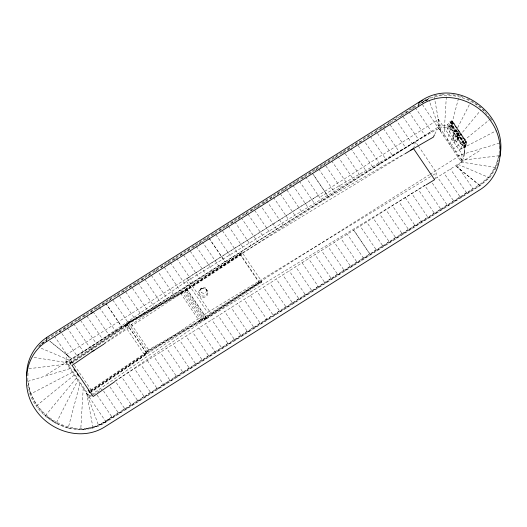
<?xml version="1.0" encoding="UTF-8"?>
<svg xmlns="http://www.w3.org/2000/svg" width="527" height="527" viewBox="0 0 527 527"><rect width="100%" height="100%" fill="white"/><g stroke="black" fill="none" stroke-linecap="round" stroke-linejoin="round"><path stroke-width="0.4" stroke-dasharray="2.63 1.98" d="M30.698 394.012L27.766 381.383L28.069 371.878M499.346 146.295L499.089 155.728L460.328 160.485M83.213 388.182L80.769 429.531C92.166 428.965 103.437 424.637 111.75 416.712L105.874 421.705L65.789 362.451L33.306 357.326M443.978 136.355L446.329 96.639M435.579 178.403L461.408 162.079C471.619 146.256 456.026 124.444 437.878 127.343L65.783 362.517L66.402 354.645L317.748 195.78M453.18 138.944L453.233 138.285A2.615 2.53 4.5 0 1 456.962 136.559L457.97 137.435L458.398 138.673A2.615 2.53 4.5 0 1 455.262 141.282L454.617 141.065A2.615 2.53 4.5 0 1 453.18 138.944L453.648 132.969A2.615 2.53 4.5 0 1 456.053 130.966C457.923 130.795 459.472 132.956 458.543 134.635A2.615 2.53 4.5 0 1 455.677 135.966L455.038 135.749A2.615 2.53 4.5 0 1 453.602 133.627L453.648 132.969M92.541 395.151L89.32 397.187L89.406 396.047L65.875 361.311M105.874 421.705L98.516 425.276L86.698 393.399L89.32 397.187M147.343 360.58L163.91 384.96L169.78 380.033M163.324 384.176L157.461 389.038L140.9 364.585M173.508 294.501L157.988 271.51M198.929 327.978L215.497 352.359L221.36 347.431M214.911 351.575L209.048 356.436L192.487 331.984M250.509 295.377L267.077 319.757L272.946 314.83M266.491 318.973L260.628 323.835L244.067 299.382M276.682 229.225L260.694 205.629M302.096 262.775L318.664 287.156L324.533 282.228M318.077 286.365L312.215 291.233L295.654 266.781M379.848 164.022L363.861 140.426M405.263 197.566L421.831 221.953L427.7 217.019M421.31 102.963L428.682 99.26L429.518 101.606M418.53 104.715L423.128 101.744C445.117 88.18 475.229 97.06 489.458 117.725M421.244 221.162L415.381 226.03L398.82 201.577M46.435 374.816L431.429 131.421M437.871 127.415L440.486 131.276L429.801 102.37M461.566 160.089L438.042 125.222L438.504 119.398L185.945 279.086M453.299 137.395L447.278 128.496L447.601 124.372L452.509 121.269L466.323 141.658L465.934 146.954L464.313 147.982L449.61 126.282L449.966 121.744L451.593 120.723L466.29 142.422L464.669 143.449L464.313 147.982M465.934 146.954L451.231 125.255L451.593 120.723M451.026 126.131L458.398 137.007L458.22 138.766A2.615 2.53 4.5 0 1 455.354 140.09L461.085 148.891L466 145.788L452.186 125.393L452.509 121.269M452.68 121.612L452.364 125.578L451.876 125.887L452.186 121.921L452.68 121.612L466.138 141.48L465.828 145.445L465.334 145.755L465.651 141.789L466.138 141.48M458.345 139.332L458.813 133.357M461.085 148.891L461.415 144.76L455.387 135.867L454.966 141.183L453.207 138.588M461.402 162.151L461.5 160.939M438.504 119.398L462.034 154.134L461.573 159.958A23.985 23.208 4.5 0 0 460.809 135.637A23.985 23.208 4.5 0 0 438.042 125.222M464.208 142.995L463.879 147.125L450.071 126.73L450.394 122.607L465.828 145.445M464.307 154.088L464.478 151.96M80.012 383.458L68.2 427.996L80.763 429.597L92.963 427.832L104.056 422.858L479.787 185.385L488.951 177.559L495.512 167.467L498.852 156.512M447.179 141.078L458.576 98.094M413.537 148.568L415.52 141.809L417.812 145.195M434.597 179.707L436.593 172.915L418.267 145.867M498.687 156.374L495.584 166.539L489.023 176.631L479.86 184.463L104.129 421.929C72.845 441.237 31.073 415.46 27.832 380.527M497.099 165.504L498.7 160.248M434.795 134.227L437.37 129.075L320.811 196.538M68.2 428.062L56.132 423.26L77.891 380.316M449.307 144.214L470.328 102.719M496.217 167.652L489.906 177.362L480.558 185.346L104.689 422.904C77.383 439.821 39.927 422.562 29.683 393.458M200.313 289.613L201.235 288.276M199.72 290.456L200.787 288.915M76.395 378.116L45.388 415.632L56.132 423.326M450.802 146.42L480.756 110.169M41.369 343.512L45.032 340.383M38.853 346.456L45.572 340.719M38.853 346.522L41.29 344.434M41.903 343.914L46.791 339.737M59.057 332.096L60.23 331.108L76.79 355.56M63.741 329.5L66.679 327.036L83.24 351.483M70.19 325.422L73.128 322.959M77.225 320.857L79.57 318.881M83.674 316.78L86.02 314.81L102.587 339.256M91.296 311.72L92.469 310.732M95.98 309.125L98.918 306.655L115.479 331.108M102.429 305.047L105.367 302.584L121.928 327.036L105.94 303.506M108.878 300.97L111.816 298.506L112.396 299.362M116.5 295.91L118.259 294.428L134.826 318.881M122.949 291.833L124.708 290.357M129.398 287.762L131.157 286.28L147.718 310.732M134.668 284.672L137.606 282.208L154.167 306.655M141.704 280.1L144.055 278.131L160.616 302.584M148.153 276.029L150.498 274.053L167.066 298.506M155.188 271.458L156.947 269.982M161.051 267.874L163.396 265.904L179.957 290.357M166.907 264.297L169.846 261.827L186.406 286.28M173.357 260.219L176.295 257.756L192.856 282.208M180.392 255.654L182.737 253.678L199.305 278.131M187.428 251.083L189.186 249.6M193.29 247.499L195.636 245.529M198.56 244.409L202.085 241.452L218.646 265.904M205.596 239.844L208.534 237.381L225.095 261.827M212.631 235.273L214.983 233.303L231.544 257.756M219.667 230.707L221.426 229.225M225.53 227.124L227.875 225.154M231.393 223.54L234.324 221.077L250.885 245.529M237.835 219.469L240.773 216.999L257.334 241.452M244.871 214.897L247.222 212.928L263.783 237.381M251.32 210.826L253.665 208.85M256.596 207.737L260.114 204.772M263.045 203.659L265.977 201.195M270.074 199.087L273.012 196.624L289.573 221.077M277.11 194.522L279.462 192.553L296.022 216.999M283.559 190.445L285.904 188.475M290.008 186.374L292.353 184.397M295.285 183.284L298.216 180.82M302.32 178.712L305.252 176.249L321.813 200.701M309.349 174.147L311.701 172.171L328.255 196.69L312.274 173.1M315.212 170.564L318.15 168.1M319.316 168.462L324.592 164.022L341.16 188.475M327.524 162.909L330.455 160.439M334.559 158.337L337.491 155.873L354.052 180.326M342.181 153.278L343.94 151.796L360.501 176.249M347.451 150.188L350.389 147.725L366.95 172.171M355.073 145.129L356.832 143.647L373.399 168.1M359.763 142.527L362.695 140.063M368.557 136.48L369.73 135.498M374.42 132.903L376.179 131.421L392.74 155.873M380.277 129.319L382.628 127.343L399.189 151.796M383.794 127.705L389.071 123.272L389.657 124.128M400.21 116.599L401.969 115.117M405.487 113.509L408.418 111.045L424.979 135.498M411.93 109.438L414.868 106.968L431.422 131.486M118.193 412.634L112.33 417.568L97.133 395.138M124.642 408.557L118.779 413.491L103.582 391.06M131.091 404.486L125.222 409.413L110.031 386.989M137.54 400.408L131.671 405.342L115.11 380.889L425.243 184.937M143.99 396.33L138.12 401.264L121.559 376.812M150.439 392.259L144.569 397.187L128.002 372.741M156.881 388.182L151.018 393.116L134.451 368.663M176.229 375.955L170.359 380.889L153.798 356.436M182.678 371.884L176.808 376.812L160.241 352.359M189.121 367.806L183.258 372.741L166.69 348.288M195.57 363.729L189.7 368.663L173.139 344.21M202.019 359.658L196.149 364.585L179.588 340.139M208.468 355.58L202.599 360.514L186.038 336.061M227.809 343.354L221.946 348.288L205.378 323.835M234.258 339.283L228.389 344.21L211.828 319.757M240.707 335.205L234.838 340.139L218.277 315.686M247.156 331.127L241.287 336.061L224.726 311.609M253.606 327.056L247.736 331.984L231.169 307.531M260.048 322.979L254.185 327.913L237.618 303.46M279.396 310.752L273.526 315.686L256.965 291.233M285.845 306.674L279.975 311.609L263.408 287.156M292.287 302.603L286.424 307.531L269.857 283.085M298.737 298.526L292.867 303.46L276.306 279.007M305.186 294.455L299.316 299.382L282.755 274.929M311.635 290.377L305.765 295.311L289.204 270.858M330.976 278.151L325.113 283.085L308.545 258.632M337.425 274.073L331.555 279.007L314.994 254.554M343.874 270.002L338.005 274.929L321.444 250.483M350.323 265.924L344.454 270.858L327.893 246.405M356.772 261.847L350.903 266.781L334.335 242.328M363.215 257.775L357.352 262.703L340.785 238.257M376.113 249.627L370.244 254.554L353.683 230.101L369.664 253.698L363.795 258.632L347.234 234.179M382.562 245.549L376.693 250.483L360.132 226.03M389.012 241.471L383.142 246.405L366.581 221.953M395.454 237.4L389.591 242.328L373.024 217.875M401.903 233.323L396.041 238.257L379.473 213.804M408.353 229.245L402.483 234.179L385.922 209.726M414.802 225.174L408.932 230.101L392.371 205.655M434.143 212.948L428.28 217.875L411.712 193.429M440.592 208.87L434.722 213.804L418.161 189.351M447.041 204.799L441.171 209.726L424.61 185.273M453.49 200.721L447.621 205.655L431.969 182.546M459.939 196.643L454.07 201.577L437.502 177.125M466.382 192.572L460.519 197.5L443.951 173.047M74.287 375.007L36.712 405.632L45.388 415.698L56.132 423.26M452.904 149.53L490.479 118.904M71.791 361.423L71.27 361.792A2.411 0.481 -34.1 0 0 70.071 363.169L70.401 363.656A2.411 0.481 -34.1 0 0 72.153 363.031L126.058 326.391A2.411 0.481 -34.1 0 0 127.257 325.014L126.928 324.527A2.411 0.481 -34.1 0 0 125.176 325.152L124.642 325.502M125.209 326.272L125.729 325.903A2.411 0.481 -34.1 0 0 126.928 324.527M90.473 390.138L144.378 353.505A2.411 0.481 -34.1 0 1 146.131 352.873L146.466 353.36A2.411 0.481 -34.1 0 1 145.261 354.737L91.902 391.067A2.589 0.514 -34.1 0 1 90.796 391.739M90.809 390.626L144.708 353.992A2.411 0.481 -34.1 0 1 146.466 353.36M261.695 281.747A2.411 0.481 -34.1 0 0 260.088 282.241L205.728 317.873A2.411 0.481 -34.1 0 0 204.351 319.329L204.021 318.842A2.411 0.481 -34.1 0 1 205.398 317.379L259.758 281.754A2.411 0.481 -34.1 0 1 261.366 281.26L261.695 281.747A2.411 0.481 -34.1 0 1 260.318 283.203L206.492 318.552A2.589 0.514 -34.1 0 1 204.206 319.428L184.667 290.594A2.589 0.514 -34.1 0 1 186.703 288.638L240.556 253.401A2.411 0.481 -34.1 0 1 242.163 252.907L242.492 253.401A2.411 0.481 -34.1 0 1 241.116 254.857L186.756 290.489A2.411 0.481 -34.1 0 1 185.148 290.983L184.819 290.496A2.411 0.481 -34.1 0 1 186.196 289.033L240.022 253.737A2.589 0.514 -34.1 0 1 242.308 252.815L261.847 281.649A2.589 0.514 -34.1 0 1 259.811 283.598L240.259 254.732A2.589 0.514 -34.1 0 0 242.308 252.815M104.168 343.367L184.542 288.131L404.42 154.154M115.512 381.159L205.616 319.237L425.467 185.273M71.283 365.283L68.951 361.865L186.538 281.339L415.52 141.809M90.025 392.971L207.605 312.445L432.377 175.484M89.406 396.047L90.763 395.118M91.441 394.657L210.681 312.998L429.4 174.76M127.079 324.421A2.589 0.514 -34.1 0 1 125.242 326.299L72.37 362.233A2.589 0.514 -34.1 0 1 69.92 363.268A2.589 0.514 -34.1 0 1 71.758 361.397L124.629 325.462A2.589 0.514 -34.1 0 1 127.079 324.421L146.611 353.261A2.589 0.514 -34.1 0 1 144.773 355.132L91.355 391.377A2.411 0.481 -34.1 0 1 90.848 391.666M103.74 344.197L321.885 201.393L404.301 153.891M72.357 362.194L71.824 362.543A2.411 0.481 -34.1 0 1 70.071 363.169M91.026 390.889L144.932 354.249A2.411 0.481 -34.1 0 0 146.131 352.873M47.47 338.36L359.888 140.841M363.36 138.706L372.411 132.923M375.883 130.795L384.934 125.011M388.406 122.877L397.457 117.093M400.935 114.958L416.244 105.216M47.397 339.283L417.832 105.156M449.61 126.282L451.231 125.255M447.278 128.496L452.186 125.393M61.89 372.431L62.384 372.121M458.141 135.136L458.635 134.826M456.514 136.243L458.628 134.905M456.494 136.447L458.121 135.419M461.415 144.76L466.323 141.658M430.091 174.325L462.034 154.134M93.187 394.743L102.212 389.038M461.395 162.217L480.743 149.991M206.492 318.506L205.958 318.835A2.411 0.481 -34.1 0 1 204.351 319.329M200.688 319.863L201.195 319.593A2.411 0.481 -34.1 0 1 202.23 319.566A2.411 0.481 -34.1 0 1 200.346 321.22L147.198 351.792A2.411 0.481 -34.1 0 1 146.163 351.812A2.411 0.481 -34.1 0 1 148.041 350.165L200.688 319.863L201.018 320.35L201.525 320.087A2.411 0.481 -34.1 0 1 202.559 320.06A2.411 0.481 -34.1 0 1 200.675 321.707L147.988 352.076A2.589 0.514 -34.1 0 1 146.348 352.385A2.589 0.514 -34.1 0 1 148.93 350.271L129.398 321.43A2.589 0.514 -34.1 0 0 126.816 323.552A2.589 0.514 -34.1 0 0 128.456 323.242L180.59 293.256A2.589 0.514 -34.1 0 0 183.172 291.135A2.589 0.514 -34.1 0 0 181.532 291.451L128.838 321.813A2.411 0.481 -34.1 0 0 126.961 323.466A2.411 0.481 -34.1 0 0 127.995 323.44L181.143 292.874A2.411 0.481 -34.1 0 0 183.027 291.22A2.411 0.481 -34.1 0 0 181.993 291.247L181.486 291.517L181.815 292.004L182.322 291.734A2.411 0.481 -34.1 0 1 183.356 291.708A2.411 0.481 -34.1 0 1 181.472 293.361L128.325 323.927A2.411 0.481 -34.1 0 1 127.29 323.953A2.411 0.481 -34.1 0 1 129.174 322.307L181.815 292.004M180.609 293.203L200.122 322.096A2.589 0.514 -34.1 0 0 202.704 319.975A2.589 0.514 -34.1 0 0 201.064 320.284L148.377 350.653A2.411 0.481 -34.1 0 0 146.493 352.306A2.411 0.481 -34.1 0 0 147.527 352.28L148.034 352.01L147.698 351.522M433.082 175.056L436.593 172.915M454.775 152.283L496.493 130.591M72.423 372.246L30.698 393.946L36.706 405.698M421.317 102.897L428.675 99.326L423.128 101.81M423.945 100.492L432.081 96.843M457.232 155.92L499.425 143.153M27.766 381.383L69.966 368.617M201.808 288.579A4.664 4.512 4.5 0 1 207.849 293.809A4.664 4.512 4.5 0 1 200.181 296.233A4.664 4.512 4.5 0 1 201.808 288.579L202.058 288.513A4.038 3.906 4.5 0 1 207.282 293.038A4.038 3.906 4.5 0 1 200.642 295.14A4.038 3.906 4.5 0 1 202.058 288.513M434.301 95.848L440.809 94.906M441.619 94.788L445.684 94.201M28.913 368.702L66.87 364.052M447.285 94.175L451.995 94.748M452.785 94.847L459.063 95.611M495.512 167.467L461.408 162.079L422.232 104.254M460.572 96.204L464.346 97.686M467.363 98.872L471.131 100.347M457.884 164.312L488.951 177.559M41.205 348.242L69.307 360.224M471.764 100.795L481.876 107.976L485.96 112.686M49.953 341.272L71.626 358.762L49.953 341.213M479.787 185.385L455.565 165.774L479.781 185.451M68.951 361.865L71.04 364.229M449.966 121.744L464.669 143.449M447.601 124.372L453.628 133.272M456.85 164.898L472.831 188.495L466.962 193.429L450.401 168.976M403.003 116.651L418.53 139.569M395.52 119.194L412.088 143.647M390.112 124.8L405.638 147.725M370.31 136.355L386.291 159.945M331.621 160.801L347.609 184.397M318.73 168.956L334.711 192.553M299.382 181.183L315.363 204.772M292.933 185.254L308.921 208.85M286.945 190.003L302.472 212.928M266.563 200.701L283.124 225.154M254.706 210.378L270.232 233.303M228.454 226.011L244.442 249.6M240.022 253.691L259.554 282.571M222.466 230.76L237.993 253.678M209.107 238.303L225.088 261.899M196.215 246.386L212.197 269.982M190.227 251.135L205.754 274.053M187.151 278.263L210.681 312.998M186.538 281.339L207.605 312.445M186.703 288.638L206.255 317.504M206.492 318.552L186.96 289.672A2.589 0.514 -34.1 0 1 184.667 290.594M184.542 288.131L205.616 319.237M183.218 290.944L202.757 319.784M183.073 291.042L183.403 291.53M202.276 319.388L202.605 319.876M181.532 291.451L201.064 320.284M125.742 291.886L141.276 314.81M129.372 321.49L129.708 321.977M148.574 349.836L148.91 350.323M112.85 300.034L128.377 322.959M128.496 323.17L128.832 323.664M128.456 323.242L147.988 352.076M126.915 323.644L127.244 324.138M146.117 351.996L146.447 352.484M126.763 323.743L146.295 352.583M124.629 325.462L144.773 355.132M93.048 311.589L109.03 335.185M80.611 320.416L96.138 343.334M73.708 323.815L89.689 347.412M71.758 361.397L91.902 391.067M54.36 336.042L70.348 359.638M65.941 360.461L70.546 367.26M490.551 117.976L492.435 121.632M206.459 289.343L207.164 291.016M27.74 385.158L29.505 392.707M90.967 347.003L91.665 350.145M434.228 96.77L440.493 131.203M86.705 393.326L92.969 427.759M90.749 390.626A2.589 0.514 -34.1 0 1 91.29 390.237M144.161 354.302A2.589 0.514 -34.1 0 1 146.611 353.261M70.401 363.656A2.411 0.481 -34.1 0 1 71.606 362.28L125.505 325.64A2.411 0.481 -34.1 0 1 127.257 325.014M204.021 318.842A2.411 0.481 -34.1 0 0 205.629 318.348L259.989 282.716A2.411 0.481 -34.1 0 0 261.366 281.26M204.206 319.428A2.589 0.514 -34.1 0 1 206.241 317.478L259.554 282.525A2.589 0.514 -34.1 0 1 261.847 281.649M184.819 290.496A2.411 0.481 -34.1 0 0 186.426 290.002L240.786 254.37A2.411 0.481 -34.1 0 0 242.163 252.907M185.148 290.983A2.411 0.481 -34.1 0 1 186.525 289.521L240.885 253.895A2.411 0.481 -34.1 0 1 242.492 253.401M452.021 121.579L451.692 125.703L465.506 146.098L465.828 141.967L452.021 121.579M457.792 131.513L457.377 136.829L458.299 138.199L458.721 132.883L457.792 131.513M201.492 292.485A3.076 2.978 4.5 0 0 206.551 290.884A3.076 2.978 4.5 0 0 202.566 287.432A3.076 2.978 4.5 0 0 201.492 292.485"/><path stroke-width="0.79" d="M26.811 375.804C26.014 360.567 34.275 345.87 46.771 337.405L422.641 99.847C459.472 76.988 508.733 115.459 499.846 156.486M46.771 337.405L46.435 341.72L422.311 104.096C445.361 89.867 476.652 99.847 491.184 121.618C506.019 142.665 502.857 175.293 480.229 189.595L104.359 427.153C81.303 441.376 50.012 431.402 35.48 409.631C20.645 388.583 23.807 355.956 46.442 341.654M418.537 106.48L418.827 102.778L422.601 100.393M405.118 153.726L413.537 148.568M434.426 134.958L433.319 137.165L410.698 150.208M94.037 350.33L72.08 365.415L93.154 396.521L114.833 381.627M103.74 344.197L92.014 351.72M426.172 184.845L434.597 179.707L413.53 148.601M91.105 313.42L92.304 312.728M73.991 369.302L75.361 371.331M77.199 374.032L78.569 376.061M88.187 390.263L89.564 392.292M89.61 392.167A2.589 0.514 -34.1 0 1 89.452 391.95"/></g></svg>
